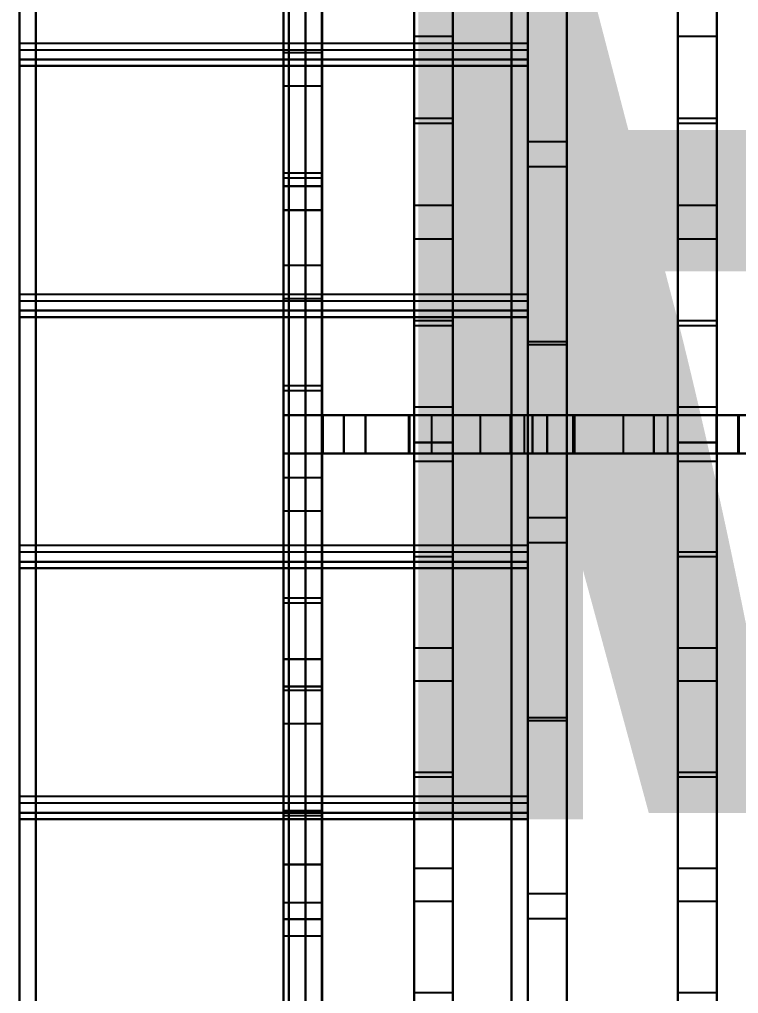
# Model space of a CAD drawing. Header units: inches. Extents: x -11 to 659, y 11 to 544.
# Drawn here: x -11.3 to 54, y 236.4 to 325 of the extents above; entities that cross this region are included whole.
import ezdxf

# ---------------------------------------------------------------- set-up
doc = ezdxf.new("R2010")
doc.units = ezdxf.units.IN
doc.header["$MEASUREMENT"] = 0
for name, color, linetype in [('FT2', 8, 'CONTINUOUS'), ('R2', 4, 'CONTINUOUS'), ('RT2', 7, 'CONTINUOUS'), ('W1', 5, 'CONTINUOUS'), ('W2', 5, 'CONTINUOUS')]:
    doc.layers.add(name, color=color, linetype=linetype)

msp = doc.modelspace()

# ---------------------------------------------------------------- linework, layer by layer
at = {"layer": 'FT2'}
for points in [[(16.2, 86.96, 136), (16.2, 418.72, 136), (12.66, 418.72, 136), (12.66, 86.96, 136)], [(12.66, 86.96, 136), (12.66, 418.72, 136), (12.66, 418.72, 134.54), (12.66, 86.96, 134.54)], [(12.66, 86.96, 120), (12.66, 418.72, 120), (16.2, 418.72, 120), (16.2, 86.96, 120)], [(12.66, 86.96, 120), (12.66, 86.96, 121.46), (12.66, 418.72, 121.46), (12.66, 418.72, 120)], [(16.2, 86.96, 136), (16.2, 86.96, 134.54), (16.2, 418.72, 134.54), (16.2, 418.72, 136)], [(16.2, 86.96, 120), (16.2, 418.72, 120), (16.2, 418.72, 121.46), (16.2, 86.96, 121.46)], [(28.08, 14.97, 136), (28.08, 418.72, 136), (24.54, 418.72, 136), (24.54, 14.97, 136)], [(24.54, 14.97, 136), (24.54, 418.72, 136), (24.54, 418.72, 134.54), (24.54, 14.97, 134.54)], [(24.54, 14.97, 120), (24.54, 418.72, 120), (28.08, 418.72, 120), (28.08, 14.97, 120)], [(24.54, 14.97, 120), (24.54, 14.97, 121.46), (24.54, 418.72, 121.46), (24.54, 418.72, 120)], [(28.08, 14.97, 136), (28.08, 14.97, 134.54), (28.08, 418.72, 134.54), (28.08, 418.72, 136)], [(28.08, 14.97, 120), (28.08, 418.72, 120), (28.08, 418.72, 121.46), (28.08, 14.97, 121.46)], [(52.08, 14.97, 136), (52.08, 418.72, 136), (48.54, 418.72, 136), (48.54, 14.97, 136)], [(48.54, 14.97, 136), (48.54, 418.72, 136), (48.54, 418.72, 134.54), (48.54, 14.97, 134.54)], [(48.54, 14.97, 120), (48.54, 418.72, 120), (52.08, 418.72, 120), (52.08, 14.97, 120)], [(48.54, 14.97, 120), (48.54, 14.97, 121.46), (48.54, 418.72, 121.46), (48.54, 418.72, 120)], [(52.08, 14.97, 136), (52.08, 14.97, 134.54), (52.08, 418.72, 134.54), (52.08, 418.72, 136)], [(52.08, 14.97, 120), (52.08, 418.72, 120), (52.08, 418.72, 121.46), (52.08, 14.97, 121.46)], [(16.2, 322.01, 136), (16.2, 329.9, 120.67), (12.66, 329.9, 120.67), (12.66, 322.01, 136)], [(12.66, 322.01, 136), (12.66, 329.9, 120.67), (12.66, 328.61, 120), (12.66, 320.71, 135.33)], [(16.2, 322.01, 136), (16.2, 320.71, 135.33), (16.2, 328.61, 120), (16.2, 329.9, 120.67)], [(24.54, 316.03, 120.64), (24.54, 323.46, 136), (24.54, 324.77, 135.37), (24.54, 317.34, 120)], [(28.08, 316.03, 120.64), (28.08, 317.34, 120), (28.08, 324.77, 135.37), (28.08, 323.46, 136)], [(48.54, 316.03, 120.64), (48.54, 323.46, 136), (48.54, 324.77, 135.37), (48.54, 317.34, 120)], [(52.08, 316.03, 120.64), (52.08, 317.34, 120), (52.08, 324.77, 135.37), (52.08, 323.46, 136)], [(28.08, 316.03, 120.64), (28.08, 323.46, 136), (24.54, 323.46, 136), (24.54, 316.03, 120.64)], [(52.08, 316.03, 120.64), (52.08, 323.46, 136), (48.54, 323.46, 136), (48.54, 316.03, 120.64)], [(12.66, 311.05, 120.67), (12.66, 318.95, 136), (12.66, 320.24, 135.33), (12.66, 312.35, 120)], [(16.2, 311.05, 120.67), (16.2, 312.35, 120), (16.2, 320.24, 135.33), (16.2, 318.95, 136)], [(16.2, 311.05, 120.67), (16.2, 318.95, 136), (12.66, 318.95, 136), (12.66, 311.05, 120.67)], [(28.08, 308.13, 136), (28.08, 315.56, 120.64), (24.54, 315.56, 120.64), (24.54, 308.13, 136)], [(24.54, 308.13, 136), (24.54, 315.56, 120.64), (24.54, 314.25, 120), (24.54, 306.82, 135.37)], [(28.08, 308.13, 136), (28.08, 306.82, 135.37), (28.08, 314.25, 120), (28.08, 315.56, 120.64)], [(52.08, 308.13, 136), (52.08, 315.56, 120.64), (48.54, 315.56, 120.64), (48.54, 308.13, 136)], [(48.54, 308.13, 136), (48.54, 315.56, 120.64), (48.54, 314.25, 120), (48.54, 306.82, 135.37)], [(52.08, 308.13, 136), (52.08, 306.82, 135.37), (52.08, 314.25, 120), (52.08, 315.56, 120.64)], [(16.2, 302.68, 136), (16.2, 310.58, 120.67), (12.66, 310.58, 120.67), (12.66, 302.68, 136)], [(12.66, 302.68, 136), (12.66, 310.58, 120.67), (12.66, 309.28, 120), (12.66, 301.39, 135.33)], [(16.2, 302.68, 136), (16.2, 301.39, 135.33), (16.2, 309.28, 120), (16.2, 310.58, 120.67)], [(24.54, 297.62, 120.64), (24.54, 305.04, 136), (24.54, 306.35, 135.37), (24.54, 298.93, 120)], [(28.08, 297.62, 120.64), (28.08, 298.93, 120), (28.08, 306.35, 135.37), (28.08, 305.04, 136)], [(48.54, 297.62, 120.64), (48.54, 305.04, 136), (48.54, 306.35, 135.37), (48.54, 298.93, 120)], [(52.08, 297.62, 120.64), (52.08, 298.93, 120), (52.08, 306.35, 135.37), (52.08, 305.04, 136)], [(28.08, 297.62, 120.64), (28.08, 305.04, 136), (24.54, 305.04, 136), (24.54, 297.62, 120.64)], [(52.08, 297.62, 120.64), (52.08, 305.04, 136), (48.54, 305.04, 136), (48.54, 297.62, 120.64)], [(12.66, 291.73, 120.67), (12.66, 299.62, 136), (12.66, 300.92, 135.33), (12.66, 293.02, 120)], [(16.2, 291.73, 120.67), (16.2, 293.02, 120), (16.2, 300.92, 135.33), (16.2, 299.62, 136)], [(16.2, 291.73, 120.67), (16.2, 299.62, 136), (12.66, 299.62, 136), (12.66, 291.73, 120.67)], [(28.08, 289.77, 136), (28.08, 297.14, 120.63), (24.54, 297.14, 120.63), (24.54, 289.77, 136)], [(24.54, 289.77, 136), (24.54, 297.14, 120.63), (24.54, 295.82, 120), (24.54, 288.46, 135.37)], [(28.08, 289.77, 136), (28.08, 288.46, 135.37), (28.08, 295.82, 120), (28.08, 297.14, 120.63)], [(52.08, 289.77, 136), (52.08, 297.14, 120.63), (48.54, 297.14, 120.63), (48.54, 289.77, 136)], [(48.54, 289.77, 136), (48.54, 297.14, 120.63), (48.54, 295.82, 120), (48.54, 288.46, 135.37)], [(52.08, 289.77, 136), (52.08, 288.46, 135.37), (52.08, 295.82, 120), (52.08, 297.14, 120.63)], [(16.2, 283.36, 136), (16.2, 291.25, 120.67), (12.66, 291.25, 120.67), (12.66, 283.36, 136)], [(12.66, 283.36, 136), (12.66, 291.25, 120.67), (12.66, 289.96, 120), (12.66, 282.06, 135.33)], [(16.2, 283.36, 136), (16.2, 282.06, 135.33), (16.2, 289.96, 120), (16.2, 291.25, 120.67)], [(24.54, 286.55, 135.96), (24.54, 288.01, 135.96), (24.54, 288.01, 120.04), (24.54, 286.55, 120.04)], [(28.08, 286.55, 135.96), (28.08, 286.55, 120.04), (28.08, 288.01, 120.04), (28.08, 288.01, 135.96)], [(48.54, 286.55, 135.96), (48.54, 288.01, 135.96), (48.54, 288.01, 120.04), (48.54, 286.55, 120.04)], [(52.08, 286.55, 135.96), (52.08, 286.55, 120.04), (52.08, 288.01, 120.04), (52.08, 288.01, 135.96)], [(24.54, 286.55, 135.96), (24.54, 286.55, 120.04), (28.08, 286.55, 120.04), (28.08, 286.55, 135.96)], [(48.54, 286.55, 135.96), (48.54, 286.55, 120.04), (52.08, 286.55, 120.04), (52.08, 286.55, 135.96)], [(24.54, 276.61, 120.69), (24.54, 284.82, 136), (24.54, 286.11, 135.31), (24.54, 277.9, 120)], [(28.08, 276.61, 120.69), (28.08, 277.9, 120), (28.08, 286.11, 135.31), (28.08, 284.82, 136)], [(48.54, 276.61, 120.69), (48.54, 284.82, 136), (48.54, 286.11, 135.31), (48.54, 277.9, 120)], [(52.08, 276.61, 120.69), (52.08, 277.9, 120), (52.08, 286.11, 135.31), (52.08, 284.82, 136)], [(28.08, 276.61, 120.69), (28.08, 284.82, 136), (24.54, 284.82, 136), (24.54, 276.61, 120.69)], [(52.08, 276.61, 120.69), (52.08, 284.82, 136), (48.54, 284.82, 136), (48.54, 276.61, 120.69)], [(12.66, 272.4, 120.67), (12.66, 280.3, 136), (12.66, 281.59, 135.33), (12.66, 273.69, 120)], [(16.2, 272.4, 120.67), (16.2, 273.69, 120), (16.2, 281.59, 135.33), (16.2, 280.3, 136)], [(16.2, 272.4, 120.67), (16.2, 280.3, 136), (12.66, 280.3, 136), (12.66, 272.4, 120.67)], [(28.08, 267.87, 136), (28.08, 276.13, 120.7), (24.54, 276.13, 120.7), (24.54, 267.87, 136)], [(24.54, 267.87, 136), (24.54, 276.13, 120.7), (24.54, 274.85, 120), (24.54, 266.59, 135.31)], [(28.08, 267.87, 136), (28.08, 266.59, 135.31), (28.08, 274.85, 120), (28.08, 276.13, 120.7)], [(52.08, 267.87, 136), (52.08, 276.13, 120.7), (48.54, 276.13, 120.7), (48.54, 267.87, 136)], [(48.54, 267.87, 136), (48.54, 276.13, 120.7), (48.54, 274.85, 120), (48.54, 266.59, 135.31)], [(52.08, 267.87, 136), (52.08, 266.59, 135.31), (52.08, 274.85, 120), (52.08, 276.13, 120.7)], [(16.2, 264.03, 136), (16.2, 271.93, 120.67), (12.66, 271.93, 120.67), (12.66, 264.03, 136)], [(12.66, 264.03, 136), (12.66, 271.93, 120.67), (12.66, 270.63, 120), (12.66, 262.74, 135.33)], [(16.2, 264.03, 136), (16.2, 262.74, 135.33), (16.2, 270.63, 120), (16.2, 271.93, 120.67)], [(24.54, 256.57, 120.7), (24.54, 264.84, 136), (24.54, 266.12, 135.31), (24.54, 257.85, 120)], [(28.08, 256.57, 120.7), (28.08, 257.85, 120), (28.08, 266.12, 135.31), (28.08, 264.84, 136)], [(48.54, 256.57, 120.7), (48.54, 264.84, 136), (48.54, 266.12, 135.31), (48.54, 257.85, 120)], [(52.08, 256.57, 120.7), (52.08, 257.85, 120), (52.08, 266.12, 135.31), (52.08, 264.84, 136)], [(28.08, 256.57, 120.7), (28.08, 264.84, 136), (24.54, 264.84, 136), (24.54, 256.57, 120.7)], [(52.08, 256.57, 120.7), (52.08, 264.84, 136), (48.54, 264.84, 136), (48.54, 256.57, 120.7)], [(12.66, 253.07, 120.67), (12.66, 260.97, 136), (12.66, 262.27, 135.33), (12.66, 254.37, 120)], [(16.2, 253.07, 120.67), (16.2, 254.37, 120), (16.2, 262.27, 135.33), (16.2, 260.97, 136)], [(16.2, 253.07, 120.67), (16.2, 260.97, 136), (12.66, 260.97, 136), (12.66, 253.07, 120.67)], [(28.08, 247.83, 136), (28.08, 256.1, 120.7), (24.54, 256.1, 120.7), (24.54, 247.83, 136)], [(24.54, 247.83, 136), (24.54, 256.1, 120.7), (24.54, 254.81, 120), (24.54, 246.55, 135.31)], [(28.08, 247.83, 136), (28.08, 246.55, 135.31), (28.08, 254.81, 120), (28.08, 256.1, 120.7)], [(52.08, 247.83, 136), (52.08, 256.1, 120.7), (48.54, 256.1, 120.7), (48.54, 247.83, 136)], [(48.54, 247.83, 136), (48.54, 256.1, 120.7), (48.54, 254.81, 120), (48.54, 246.55, 135.31)], [(52.08, 247.83, 136), (52.08, 246.55, 135.31), (52.08, 254.81, 120), (52.08, 256.1, 120.7)], [(16.2, 244.71, 136), (16.2, 252.6, 120.67), (12.66, 252.6, 120.67), (12.66, 244.71, 136)], [(12.66, 244.71, 136), (12.66, 252.6, 120.67), (12.66, 251.31, 120), (12.66, 243.41, 135.33)], [(16.2, 244.71, 136), (16.2, 243.41, 135.33), (16.2, 251.31, 120), (16.2, 252.6, 120.67)], [(24.54, 236.53, 120.7), (24.54, 244.8, 136), (24.54, 246.08, 135.31), (24.54, 237.81, 120)], [(28.08, 236.53, 120.7), (28.08, 237.81, 120), (28.08, 246.08, 135.31), (28.08, 244.8, 136)], [(48.54, 236.53, 120.7), (48.54, 244.8, 136), (48.54, 246.08, 135.31), (48.54, 237.81, 120)], [(52.08, 236.53, 120.7), (52.08, 237.81, 120), (52.08, 246.08, 135.31), (52.08, 244.8, 136)], [(28.08, 236.53, 120.7), (28.08, 244.8, 136), (24.54, 244.8, 136), (24.54, 236.53, 120.7)], [(52.08, 236.53, 120.7), (52.08, 244.8, 136), (48.54, 244.8, 136), (48.54, 236.53, 120.7)], [(12.66, 233.75, 120.67), (12.66, 241.65, 136), (12.66, 242.94, 135.33), (12.66, 235.04, 120)], [(16.2, 233.75, 120.67), (16.2, 235.04, 120), (16.2, 242.94, 135.33), (16.2, 241.65, 136)], [(16.2, 233.75, 120.67), (16.2, 241.65, 136), (12.66, 241.65, 136), (12.66, 233.75, 120.67)]]:
    msp.add_3dface(points, dxfattribs=at)
at = {"layer": 'R2'}
for points in [[(-11.34, 457.78, 256.5), (-11.34, 46.78, 324.98), (-11.34, 47.36, 328.5), (-11.34, 458.36, 260.01)], [(-9.84, 47.36, 328.5), (-9.84, 458.36, 260.01), (-11.34, 458.36, 260.01), (-11.34, 47.36, 328.5)], [(33.39, 458.36, 260.01), (33.39, 47.36, 328.5), (34.89, 47.36, 328.5), (34.89, 458.36, 260.01)], [(34.89, 46.78, 324.98), (34.89, 457.78, 256.5), (34.89, 458.36, 260.01), (34.89, 47.36, 328.5)], [(-9.84, 457.78, 256.5), (-9.84, 46.78, 324.98), (-11.34, 46.78, 324.98), (-11.34, 457.78, 256.5)], [(33.39, 46.78, 324.98), (33.39, 457.78, 256.5), (34.89, 457.78, 256.5), (34.89, 46.78, 324.98)], [(13.16, 344.2, 279.04), (13.16, 321.36, 282.84), (14.66, 321.36, 282.84), (14.66, 344.2, 279.04)], [(14.66, 320.78, 279.33), (14.66, 343.61, 275.52), (14.66, 344.2, 279.04), (14.66, 321.36, 282.84)], [(13.16, 320.78, 279.33), (13.16, 343.61, 275.52), (14.66, 343.61, 275.52), (14.66, 320.78, 279.33)], [(34.89, 322.84, 282.6), (-11.34, 322.84, 282.6), (-11.34, 321.36, 282.84), (34.89, 321.36, 282.84)], [(-11.34, 322.26, 279.08), (34.89, 322.26, 279.08), (34.89, 320.78, 279.33), (-11.34, 320.78, 279.33)], [(-11.34, 320.78, 279.33), (34.89, 320.78, 279.33), (34.89, 321.36, 282.84), (-11.34, 321.36, 282.84)], [(13.16, 321.36, 282.84), (13.16, 298.53, 286.65), (14.66, 298.53, 286.65), (14.66, 321.36, 282.84)], [(13.16, 297.94, 283.13), (13.16, 320.78, 279.33), (14.66, 320.78, 279.33), (14.66, 297.94, 283.13)], [(14.66, 297.94, 283.13), (14.66, 320.78, 279.33), (14.66, 321.36, 282.84), (14.66, 298.53, 286.65)], [(34.89, 300.01, 286.4), (-11.34, 300.01, 286.4), (-11.34, 298.53, 286.65), (34.89, 298.53, 286.65)], [(-11.34, 299.42, 282.89), (34.89, 299.42, 282.89), (34.89, 297.94, 283.13), (-11.34, 297.94, 283.13)], [(-11.34, 297.94, 283.13), (34.89, 297.94, 283.13), (34.89, 298.53, 286.65), (-11.34, 298.53, 286.65)], [(13.16, 298.53, 286.65), (13.16, 275.7, 290.45), (14.66, 275.7, 290.45), (14.66, 298.53, 286.65)], [(14.66, 275.11, 286.94), (14.66, 297.94, 283.13), (14.66, 298.53, 286.65), (14.66, 275.7, 290.45)], [(13.16, 275.11, 286.94), (13.16, 297.94, 283.13), (14.66, 297.94, 283.13), (14.66, 275.11, 286.94)], [(34.89, 277.17, 290.2), (-11.34, 277.17, 290.2), (-11.34, 275.7, 290.45), (34.89, 275.7, 290.45)], [(-11.34, 276.59, 286.69), (34.89, 276.59, 286.69), (34.89, 275.11, 286.94), (-11.34, 275.11, 286.94)], [(-11.34, 275.11, 286.94), (34.89, 275.11, 286.94), (34.89, 275.7, 290.45), (-11.34, 275.7, 290.45)], [(13.16, 275.7, 290.45), (13.16, 252.86, 294.26), (14.66, 252.86, 294.26), (14.66, 275.7, 290.45)], [(14.66, 252.28, 290.74), (14.66, 275.11, 286.94), (14.66, 275.7, 290.45), (14.66, 252.86, 294.26)], [(13.16, 252.28, 290.74), (13.16, 275.11, 286.94), (14.66, 275.11, 286.94), (14.66, 252.28, 290.74)], [(34.89, 254.34, 294.01), (-11.34, 254.34, 294.01), (-11.34, 252.86, 294.26), (34.89, 252.86, 294.26)], [(-11.34, 253.76, 290.49), (34.89, 253.76, 290.49), (34.89, 252.28, 290.74), (-11.34, 252.28, 290.74)], [(-11.34, 252.28, 290.74), (34.89, 252.28, 290.74), (34.89, 252.86, 294.26), (-11.34, 252.86, 294.26)], [(13.16, 252.86, 294.26), (13.16, 230.03, 298.06), (14.66, 230.03, 298.06), (14.66, 252.86, 294.26)], [(14.66, 229.44, 294.55), (14.66, 252.28, 290.74), (14.66, 252.86, 294.26), (14.66, 230.03, 298.06)], [(13.16, 229.44, 294.55), (13.16, 252.28, 290.74), (14.66, 252.28, 290.74), (14.66, 229.44, 294.55)]]:
    msp.add_3dface(points, dxfattribs=at)
at = {"layer": 'RT2'}
for points in [[(34.89, 458.34, 260), (34.89, 47.34, 328.48), (38.43, 47.34, 328.48), (38.43, 458.34, 260)], [(34.89, 458.34, 260), (34.89, 458.1, 258.56), (34.89, 47.1, 327.05), (34.89, 47.34, 328.48)], [(38.43, 458.34, 260), (38.43, 47.34, 328.48), (38.43, 47.1, 327.05), (38.43, 458.1, 258.56)], [(34.89, 416.84, 250.56), (34.89, 88.84, 305.22), (34.89, 89.08, 306.65), (34.89, 417.08, 252)], [(38.43, 416.84, 250.56), (38.43, 88.84, 305.22), (34.89, 88.84, 305.22), (34.89, 416.84, 250.56)], [(38.43, 416.84, 250.56), (38.43, 417.08, 252), (38.43, 89.08, 306.65), (38.43, 88.84, 305.22)], [(34.89, 329.6, 266.25), (34.89, 313.9, 284.07), (38.43, 313.9, 284.07), (38.43, 329.6, 266.25)], [(34.89, 329.6, 266.25), (34.89, 328.51, 265.29), (34.89, 312.81, 283.11), (34.89, 313.9, 284.07)], [(38.43, 329.6, 266.25), (38.43, 313.9, 284.07), (38.43, 312.81, 283.11), (38.43, 328.51, 265.29)], [(34.89, 311.61, 284.45), (34.89, 312.52, 283.31), (34.89, 296.63, 270.59), (34.89, 295.72, 271.73)], [(38.43, 311.61, 284.45), (38.43, 295.72, 271.73), (38.43, 296.63, 270.59), (38.43, 312.52, 283.31)], [(34.89, 311.61, 284.45), (34.89, 295.72, 271.73), (38.43, 295.72, 271.73), (38.43, 311.61, 284.45)], [(34.89, 295.42, 271.95), (34.89, 279.71, 289.76), (38.43, 279.71, 289.76), (38.43, 295.42, 271.95)], [(34.89, 295.42, 271.95), (34.89, 294.33, 270.99), (34.89, 278.62, 288.8), (34.89, 279.71, 289.76)], [(38.43, 295.42, 271.95), (38.43, 279.71, 289.76), (38.43, 278.62, 288.8), (38.43, 294.33, 270.99)], [(34.89, 277.42, 290.15), (34.89, 278.33, 289.01), (34.89, 262.44, 276.29), (34.89, 261.53, 277.43)], [(38.43, 277.42, 290.15), (38.43, 261.53, 277.43), (38.43, 262.44, 276.29), (38.43, 278.33, 289.01)], [(34.89, 277.42, 290.15), (34.89, 261.53, 277.43), (38.43, 261.53, 277.43), (38.43, 277.42, 290.15)], [(34.89, 261.23, 277.65), (34.89, 245.53, 295.46), (38.43, 245.53, 295.46), (38.43, 261.23, 277.65)], [(34.89, 261.23, 277.65), (34.89, 260.14, 276.68), (34.89, 244.43, 294.5), (34.89, 245.53, 295.46)], [(38.43, 261.23, 277.65), (38.43, 245.53, 295.46), (38.43, 244.43, 294.5), (38.43, 260.14, 276.68)], [(34.89, 243.23, 295.84), (34.89, 244.14, 294.71), (34.89, 228.26, 281.98), (34.89, 227.35, 283.12)], [(38.43, 243.23, 295.84), (38.43, 227.35, 283.12), (38.43, 228.26, 281.98), (38.43, 244.14, 294.71)], [(34.89, 243.23, 295.84), (34.89, 227.35, 283.12), (38.43, 227.35, 283.12), (38.43, 243.23, 295.84)]]:
    msp.add_3dface(points, dxfattribs=at)
at = {"layer": 'W1'}
for points in [[(12.68, 83.34), (12.68, 422.34), (16.18, 422.34), (16.18, 83.34)], [(12.68, 83.34, 1.5), (12.68, 422.34, 1.5), (12.68, 422.34), (12.68, 83.34)], [(12.68, 422.34, 120), (12.68, 83.34, 120), (16.18, 83.34, 120), (16.18, 422.34, 120)], [(12.68, 422.34, 118.5), (12.68, 83.34, 118.5), (12.68, 83.34, 120), (12.68, 422.34, 120)], [(16.18, 422.34, 1.5), (16.18, 83.34, 1.5), (16.18, 83.34), (16.18, 422.34)], [(16.18, 83.34, 118.5), (16.18, 422.34, 118.5), (16.18, 422.34, 120), (16.18, 83.34, 120)], [(12.68, 330.66, 60), (12.68, 309.84, 60), (16.18, 309.84, 60), (16.18, 330.66, 60)], [(12.68, 330.66, 58.5), (12.68, 309.84, 58.5), (12.68, 309.84, 60), (12.68, 330.66, 60)], [(16.18, 309.84, 58.5), (16.18, 330.66, 58.5), (16.18, 330.66, 60), (16.18, 309.84, 60)], [(12.68, 311.34, 120), (12.68, 311.34), (12.68, 309.84), (12.68, 309.84, 120)], [(16.18, 311.34), (16.18, 311.34, 120), (16.18, 309.84, 120), (16.18, 309.84)], [(12.68, 309.84, 120), (12.68, 309.84), (16.18, 309.84), (16.18, 309.84, 120)], [(12.68, 309.84, 60), (12.68, 289.03, 60), (16.18, 289.03, 60), (16.18, 309.84, 60)], [(12.68, 309.84, 58.5), (12.68, 289.03, 58.5), (12.68, 289.03, 60), (12.68, 309.84, 60)], [(16.18, 289.03, 58.5), (16.18, 309.84, 58.5), (16.18, 309.84, 60), (16.18, 289.03, 60)], [(12.68, 290.53, 120), (12.68, 290.53), (12.68, 289.03), (12.68, 289.03, 120)], [(16.18, 290.53), (16.18, 290.53, 120), (16.18, 289.03, 120), (16.18, 289.03)], [(12.68, 289.03, 120), (12.68, 289.03), (16.18, 289.03), (16.18, 289.03, 120)], [(12.68, 289.03, 60), (12.68, 285.53, 60), (16.18, 285.53, 60), (16.18, 289.03, 60)], [(12.68, 289.03, 58.5), (12.68, 285.53, 58.5), (12.68, 285.53, 60), (12.68, 289.03, 60)], [(16.18, 285.53, 58.5), (16.18, 289.03, 58.5), (16.18, 289.03, 60), (16.18, 285.53, 60)], [(285.05, 285.53), (16.24, 285.53), (16.24, 289.03), (285.05, 289.03)], [(16.24, 289.03, 1.5), (285.05, 289.03, 1.5), (285.05, 289.03), (16.24, 289.03)], [(16.24, 285.53), (16.24, 285.53, 120), (16.24, 289.03, 120), (16.24, 289.03)], [(17.74, 289.03, 120), (17.74, 289.03), (16.24, 289.03), (16.24, 289.03, 120)], [(16.24, 285.53, 120), (285.05, 285.53, 120), (285.05, 289.03, 120), (16.24, 289.03, 120)], [(285.05, 289.03, 118.5), (16.24, 289.03, 118.5), (16.24, 289.03, 120), (285.05, 289.03, 120)], [(16.24, 285.53, 40), (20.14, 285.53, 40), (20.14, 289.03, 40), (16.24, 289.03, 40)], [(20.14, 289.03, 38.5), (16.24, 289.03, 38.5), (16.24, 289.03, 40), (20.14, 289.03, 40)], [(16.24, 285.53, 80), (20.14, 285.53, 80), (20.14, 289.03, 80), (16.24, 289.03, 80)], [(20.14, 289.03, 78.5), (16.24, 289.03, 78.5), (16.24, 289.03, 80), (20.14, 289.03, 80)], [(20.14, 285.53), (20.14, 285.53, 120), (20.14, 289.03, 120), (20.14, 289.03)], [(21.64, 289.03, 120), (21.64, 289.03), (20.14, 289.03), (20.14, 289.03, 120)], [(24.08, 285.53, 84), (20.14, 285.53, 84), (20.14, 289.03, 84), (24.08, 289.03, 84)], [(20.14, 289.03, 85.5), (24.08, 289.03, 85.5), (24.08, 289.03, 84), (20.14, 289.03, 84)], [(20.14, 285.53, 40), (24.08, 285.53, 40), (24.08, 289.03, 40), (20.14, 289.03, 40)], [(24.08, 289.03, 38.5), (20.14, 289.03, 38.5), (20.14, 289.03, 40), (24.08, 289.03, 40)], [(20.14, 285.53, 80), (24.08, 285.53, 80), (24.08, 289.03, 80), (20.14, 289.03, 80)], [(24.08, 289.03, 78.5), (20.14, 289.03, 78.5), (20.14, 289.03, 80), (24.08, 289.03, 80)], [(22.58, 289.03), (22.58, 289.03, 120), (24.08, 289.03, 120), (24.08, 289.03)], [(24.08, 285.53, 120), (24.08, 285.53), (24.08, 289.03), (24.08, 289.03, 120)], [(54.08, 285.53, 84), (24.08, 285.53, 84), (24.08, 289.03, 84), (54.08, 289.03, 84)], [(24.08, 289.03, 85.5), (54.08, 289.03, 85.5), (54.08, 289.03, 84), (24.08, 289.03, 84)], [(24.14, 285.53, 84), (24.14, 285.53, 120), (24.14, 289.03, 120), (24.14, 289.03, 84)], [(25.64, 289.03, 120), (25.64, 289.03, 84), (24.14, 289.03, 84), (24.14, 289.03, 120)], [(24.14, 285.53, 95.81), (54.02, 285.53, 95.81), (54.02, 289.03, 95.81), (24.14, 289.03, 95.81)], [(54.02, 289.03, 94.31), (24.14, 289.03, 94.31), (24.14, 289.03, 95.81), (54.02, 289.03, 95.81)], [(26.12, 285.53, 84), (30.58, 285.53, 95.81), (30.58, 289.03, 95.81), (26.12, 289.03, 84)], [(31.98, 289.03, 95.28), (27.52, 289.03, 83.47), (26.12, 289.03, 84), (30.58, 289.03, 95.81)], [(31.82, 289.03, 95.81), (31.82, 289.03, 120), (33.32, 289.03, 120), (33.32, 289.03, 95.81)], [(37.62, 289.03, 83.47), (33.16, 289.03, 95.28), (34.56, 289.03, 95.81), (39.02, 289.03, 84)], [(33.32, 285.53, 120), (33.32, 285.53, 95.81), (33.32, 289.03, 95.81), (33.32, 289.03, 120)], [(34.56, 285.53, 95.81), (39.02, 285.53, 84), (39.02, 289.03, 84), (34.56, 289.03, 95.81)], [(39.14, 285.53, 84), (43.6, 285.53, 95.81), (43.6, 289.03, 95.81), (39.14, 289.03, 84)], [(45, 289.03, 95.28), (40.54, 289.03, 83.47), (39.14, 289.03, 84), (43.6, 289.03, 95.81)], [(44.84, 289.03, 95.81), (44.84, 289.03, 120), (46.34, 289.03, 120), (46.34, 289.03, 95.81)], [(50.64, 289.03, 83.47), (46.18, 289.03, 95.28), (47.58, 289.03, 95.81), (52.05, 289.03, 84)], [(46.34, 285.53, 120), (46.34, 285.53, 95.81), (46.34, 289.03, 95.81), (46.34, 289.03, 120)], [(47.58, 285.53, 95.81), (52.05, 285.53, 84), (52.05, 289.03, 84), (47.58, 289.03, 95.81)], [(52.52, 289.03, 84), (52.52, 289.03, 120), (54.02, 289.03, 120), (54.02, 289.03, 84)], [(54.02, 285.53, 120), (54.02, 285.53, 84), (54.02, 289.03, 84), (54.02, 289.03, 120)], [(12.68, 285.53), (12.68, 285.53, 120), (16.18, 285.53, 120), (16.18, 285.53)], [(12.68, 284.03), (12.68, 284.03, 120), (12.68, 285.53, 120), (12.68, 285.53)], [(12.68, 285.53, 60), (12.68, 264.36, 60), (16.18, 264.36, 60), (16.18, 285.53, 60)], [(12.68, 285.53, 58.5), (12.68, 264.36, 58.5), (12.68, 264.36, 60), (12.68, 285.53, 60)], [(16.18, 284.03, 120), (16.18, 284.03), (16.18, 285.53), (16.18, 285.53, 120)], [(16.18, 264.36, 58.5), (16.18, 285.53, 58.5), (16.18, 285.53, 60), (16.18, 264.36, 60)], [(285.05, 285.53, 1.5), (16.24, 285.53, 1.5), (16.24, 285.53), (285.05, 285.53)], [(17.74, 285.53), (17.74, 285.53, 120), (16.24, 285.53, 120), (16.24, 285.53)], [(16.24, 285.53, 118.5), (285.05, 285.53, 118.5), (285.05, 285.53, 120), (16.24, 285.53, 120)], [(16.24, 285.53, 38.5), (20.14, 285.53, 38.5), (20.14, 285.53, 40), (16.24, 285.53, 40)], [(16.24, 285.53, 78.5), (20.14, 285.53, 78.5), (20.14, 285.53, 80), (16.24, 285.53, 80)], [(21.64, 285.53), (21.64, 285.53, 120), (20.14, 285.53, 120), (20.14, 285.53)], [(24.08, 285.53, 85.5), (20.14, 285.53, 85.5), (20.14, 285.53, 84), (24.08, 285.53, 84)], [(20.14, 285.53, 38.5), (24.08, 285.53, 38.5), (24.08, 285.53, 40), (20.14, 285.53, 40)], [(20.14, 285.53, 78.5), (24.08, 285.53, 78.5), (24.08, 285.53, 80), (20.14, 285.53, 80)], [(22.58, 285.53, 120), (22.58, 285.53), (24.08, 285.53), (24.08, 285.53, 120)], [(54.08, 285.53, 85.5), (24.08, 285.53, 85.5), (24.08, 285.53, 84), (54.08, 285.53, 84)], [(25.64, 285.53, 84), (25.64, 285.53, 120), (24.14, 285.53, 120), (24.14, 285.53, 84)], [(24.14, 285.53, 94.31), (54.02, 285.53, 94.31), (54.02, 285.53, 95.81), (24.14, 285.53, 95.81)], [(27.52, 285.53, 83.47), (31.98, 285.53, 95.28), (30.58, 285.53, 95.81), (26.12, 285.53, 84)], [(31.82, 285.53, 120), (31.82, 285.53, 95.81), (33.32, 285.53, 95.81), (33.32, 285.53, 120)], [(33.16, 285.53, 95.28), (37.62, 285.53, 83.47), (39.02, 285.53, 84), (34.56, 285.53, 95.81)], [(40.54, 285.53, 83.47), (45, 285.53, 95.28), (43.6, 285.53, 95.81), (39.14, 285.53, 84)], [(44.84, 285.53, 120), (44.84, 285.53, 95.81), (46.34, 285.53, 95.81), (46.34, 285.53, 120)], [(46.18, 285.53, 95.28), (50.64, 285.53, 83.47), (52.05, 285.53, 84), (47.58, 285.53, 95.81)], [(52.52, 285.53, 120), (52.52, 285.53, 84), (54.02, 285.53, 84), (54.02, 285.53, 120)], [(12.68, 265.86, 120), (12.68, 265.86), (12.68, 264.36), (12.68, 264.36, 120)], [(16.18, 265.86), (16.18, 265.86, 120), (16.18, 264.36, 120), (16.18, 264.36)], [(12.68, 264.36, 120), (12.68, 264.36), (16.18, 264.36), (16.18, 264.36, 120)], [(12.68, 264.36, 60), (12.68, 243.2, 60), (16.18, 243.2, 60), (16.18, 264.36, 60)], [(12.68, 264.36, 58.5), (12.68, 243.2, 58.5), (12.68, 243.2, 60), (12.68, 264.36, 60)], [(16.18, 243.2, 58.5), (16.18, 264.36, 58.5), (16.18, 264.36, 60), (16.18, 243.2, 60)], [(12.68, 244.7, 120), (12.68, 244.7), (12.68, 243.2), (12.68, 243.2, 120)], [(16.18, 244.7), (16.18, 244.7, 120), (16.18, 243.2, 120), (16.18, 243.2)], [(12.68, 243.2, 120), (12.68, 243.2), (16.18, 243.2), (16.18, 243.2, 120)], [(12.68, 243.2, 60), (12.68, 222.03, 60), (16.18, 222.03, 60), (16.18, 243.2, 60)], [(12.68, 243.2, 58.5), (12.68, 222.03, 58.5), (12.68, 222.03, 60), (12.68, 243.2, 60)], [(16.18, 222.03, 58.5), (16.18, 243.2, 58.5), (16.18, 243.2, 60), (16.18, 222.03, 60)]]:
    msp.add_3dface(points, dxfattribs=at)
at = {"layer": 'W2'}
for points in [[(12.67, 83.34, 136.81), (12.67, 422.34, 136.81), (16.17, 422.34, 136.81), (16.17, 83.34, 136.81)], [(12.67, 83.34, 138.31), (12.67, 422.34, 138.31), (12.67, 422.34, 136.81), (12.67, 83.34, 136.81)], [(12.67, 422.34, 262.4), (12.67, 83.34, 318.89), (16.17, 83.34, 318.89), (16.17, 422.34, 262.4)], [(12.67, 422.09, 260.93), (12.67, 83.09, 317.41), (12.67, 83.34, 318.89), (12.67, 422.34, 262.4)], [(16.17, 422.34, 138.31), (16.17, 83.34, 138.31), (16.17, 83.34, 136.81), (16.17, 422.34, 136.81)], [(16.17, 83.09, 317.41), (16.17, 422.09, 260.93), (16.17, 422.34, 262.4), (16.17, 83.34, 318.89)], [(12.67, 326.28, 182.33), (12.67, 307.66, 182.33), (16.17, 307.66, 182.33), (16.17, 326.28, 182.33)], [(12.67, 326.28, 180.83), (12.67, 307.66, 180.83), (12.67, 307.66, 182.33), (12.67, 326.28, 182.33)], [(12.67, 326.28, 227.85), (12.67, 307.66, 227.85), (16.17, 307.66, 227.85), (16.17, 326.28, 227.85)], [(12.67, 326.28, 226.35), (12.67, 307.66, 226.35), (12.67, 307.66, 227.85), (12.67, 326.28, 227.85)], [(12.67, 326.28, 273.37), (12.67, 307.66, 273.37), (16.17, 307.66, 273.37), (16.17, 326.28, 273.37)], [(12.67, 326.28, 271.87), (12.67, 307.66, 271.87), (12.67, 307.66, 273.37), (12.67, 326.28, 273.37)], [(16.17, 307.66, 180.83), (16.17, 326.28, 180.83), (16.17, 326.28, 182.33), (16.17, 307.66, 182.33)], [(16.17, 307.66, 226.35), (16.17, 326.28, 226.35), (16.17, 326.28, 227.85), (16.17, 307.66, 227.85)], [(16.17, 307.66, 271.87), (16.17, 326.28, 271.87), (16.17, 326.28, 273.37), (16.17, 307.66, 273.37)], [(12.67, 309.16, 281.51), (12.67, 309.16, 136.81), (12.67, 307.66, 136.81), (12.67, 307.66, 281.51)], [(16.17, 309.16, 136.81), (16.17, 309.16, 281.51), (16.17, 307.66, 281.51), (16.17, 307.66, 136.81)], [(12.67, 307.66, 281.51), (12.67, 307.66, 136.81), (16.17, 307.66, 136.81), (16.17, 307.66, 281.51)], [(12.67, 307.66, 182.33), (12.67, 289.04, 182.33), (16.17, 289.04, 182.33), (16.17, 307.66, 182.33)], [(12.67, 307.66, 180.83), (12.67, 289.04, 180.83), (12.67, 289.04, 182.33), (12.67, 307.66, 182.33)], [(12.67, 307.66, 227.85), (12.67, 289.04, 227.85), (16.17, 289.04, 227.85), (16.17, 307.66, 227.85)], [(12.67, 307.66, 226.35), (12.67, 289.04, 226.35), (12.67, 289.04, 227.85), (12.67, 307.66, 227.85)], [(12.67, 307.66, 273.37), (12.67, 289.04, 273.37), (16.17, 289.04, 273.37), (16.17, 307.66, 273.37)], [(12.67, 307.66, 271.87), (12.67, 289.04, 271.87), (12.67, 289.04, 273.37), (12.67, 307.66, 273.37)], [(16.17, 289.04, 180.83), (16.17, 307.66, 180.83), (16.17, 307.66, 182.33), (16.17, 289.04, 182.33)], [(16.17, 289.04, 226.35), (16.17, 307.66, 226.35), (16.17, 307.66, 227.85), (16.17, 289.04, 227.85)], [(16.17, 289.04, 271.87), (16.17, 307.66, 271.87), (16.17, 307.66, 273.37), (16.17, 289.04, 273.37)], [(12.67, 290.54, 284.62), (12.67, 290.54, 136.81), (12.67, 289.04, 136.81), (12.67, 289.04, 284.62)], [(16.17, 290.54, 136.81), (16.17, 290.54, 284.62), (16.17, 289.04, 284.62), (16.17, 289.04, 136.81)], [(12.67, 289.04, 284.62), (12.67, 289.04, 136.81), (16.17, 289.04, 136.81), (16.17, 289.04, 284.62)], [(12.67, 289.04, 182.33), (12.67, 285.54, 182.33), (16.17, 285.54, 182.33), (16.17, 289.04, 182.33)], [(12.67, 289.04, 180.83), (12.67, 285.54, 180.83), (12.67, 285.54, 182.33), (12.67, 289.04, 182.33)], [(12.67, 289.04, 227.85), (12.67, 285.54, 227.85), (16.17, 285.54, 227.85), (16.17, 289.04, 227.85)], [(12.67, 289.04, 226.35), (12.67, 285.54, 226.35), (12.67, 285.54, 227.85), (12.67, 289.04, 227.85)], [(12.67, 289.04, 273.37), (12.67, 285.54, 273.37), (16.17, 285.54, 273.37), (16.17, 289.04, 273.37)], [(12.67, 289.04, 271.87), (12.67, 285.54, 271.87), (12.67, 285.54, 273.37), (12.67, 289.04, 273.37)], [(16.68, 289.04, 272.21), (14.75, 289.04, 284.38), (16.23, 289.04, 284.62), (18.16, 289.04, 272.44)], [(16.17, 285.54, 180.83), (16.17, 289.04, 180.83), (16.17, 289.04, 182.33), (16.17, 285.54, 182.33)], [(16.17, 285.54, 226.35), (16.17, 289.04, 226.35), (16.17, 289.04, 227.85), (16.17, 285.54, 227.85)], [(16.17, 285.54, 271.87), (16.17, 289.04, 271.87), (16.17, 289.04, 273.37), (16.17, 285.54, 273.37)], [(16.23, 289.04, 136.81), (140.35, 289.04, 136.81), (140.35, 285.54, 136.81), (16.23, 285.54, 136.81)], [(16.23, 289.04, 138.31), (140.35, 289.04, 138.31), (140.35, 289.04, 136.81), (16.23, 289.04, 136.81)], [(18.16, 289.04, 272.44), (16.23, 289.04, 284.62), (16.23, 285.54, 284.62), (18.16, 285.54, 272.44)], [(16.23, 289.04, 284.62), (16.23, 289.04, 136.81), (16.23, 285.54, 136.81), (16.23, 285.54, 284.62)], [(17.73, 289.04, 284.62), (17.73, 289.04, 136.81), (16.23, 289.04, 136.81), (16.23, 289.04, 284.62)], [(36.66, 289.04, 186.08), (16.23, 289.04, 186.08), (16.23, 285.54, 186.08), (36.66, 285.54, 186.08)], [(36.66, 289.04, 184.58), (16.23, 289.04, 184.58), (16.23, 289.04, 186.08), (36.66, 289.04, 186.08)], [(36.66, 289.04, 235.35), (16.23, 289.04, 235.35), (16.23, 285.54, 235.35), (36.66, 285.54, 235.35)], [(36.66, 289.04, 233.85), (16.23, 289.04, 233.85), (16.23, 289.04, 235.35), (36.66, 289.04, 235.35)], [(35.32, 289.04, 272.44), (18.16, 289.04, 272.44), (18.16, 285.54, 272.44), (35.32, 285.54, 272.44)], [(35.32, 289.04, 270.94), (18.16, 289.04, 270.94), (18.16, 289.04, 272.44), (35.32, 289.04, 272.44)], [(140.35, 289.04, 270.36), (35.31, 289.04, 270.94), (35.32, 289.04, 272.44), (140.35, 289.04, 271.86)], [(140.35, 289.04, 271.86), (35.32, 289.04, 272.44), (35.32, 285.54, 272.44), (140.35, 285.54, 271.86)], [(36.66, 289.04, 272.43), (36.66, 289.04, 136.81), (36.66, 285.54, 136.81), (36.66, 285.54, 272.43)], [(38.16, 289.04, 272.43), (38.16, 289.04, 136.81), (36.66, 289.04, 136.81), (36.66, 289.04, 272.43)], [(59.46, 289.04, 186.08), (36.66, 289.04, 186.08), (36.66, 285.54, 186.08), (59.46, 285.54, 186.08)], [(59.46, 289.04, 184.58), (36.66, 289.04, 184.58), (36.66, 289.04, 186.08), (59.46, 289.04, 186.08)], [(59.46, 289.04, 235.35), (36.66, 289.04, 235.35), (36.66, 285.54, 235.35), (59.46, 285.54, 235.35)], [(59.46, 289.04, 233.85), (36.66, 289.04, 233.85), (36.66, 289.04, 235.35), (59.46, 289.04, 235.35)], [(12.67, 285.54, 136.81), (12.67, 285.54, 285.2), (16.17, 285.54, 285.2), (16.17, 285.54, 136.81)], [(12.67, 284.04, 136.81), (12.67, 284.04, 285.2), (12.67, 285.54, 285.2), (12.67, 285.54, 136.81)], [(12.67, 285.54, 182.33), (12.67, 266.85, 182.33), (16.17, 266.85, 182.33), (16.17, 285.54, 182.33)], [(12.67, 285.54, 180.83), (12.67, 266.85, 180.83), (12.67, 266.85, 182.33), (12.67, 285.54, 182.33)], [(12.67, 285.54, 227.85), (12.67, 266.85, 227.85), (16.17, 266.85, 227.85), (16.17, 285.54, 227.85)], [(12.67, 285.54, 226.35), (12.67, 266.85, 226.35), (12.67, 266.85, 227.85), (12.67, 285.54, 227.85)], [(12.67, 285.54, 273.37), (12.67, 266.85, 273.37), (16.17, 266.85, 273.37), (16.17, 285.54, 273.37)], [(12.67, 285.54, 271.87), (12.67, 266.85, 271.87), (12.67, 266.85, 273.37), (12.67, 285.54, 273.37)], [(14.75, 285.54, 284.38), (16.68, 285.54, 272.21), (18.16, 285.54, 272.44), (16.23, 285.54, 284.62)], [(16.17, 284.04, 285.2), (16.17, 284.04, 136.81), (16.17, 285.54, 136.81), (16.17, 285.54, 285.2)], [(16.17, 266.85, 180.83), (16.17, 285.54, 180.83), (16.17, 285.54, 182.33), (16.17, 266.85, 182.33)], [(16.17, 266.85, 226.35), (16.17, 285.54, 226.35), (16.17, 285.54, 227.85), (16.17, 266.85, 227.85)], [(16.17, 266.85, 271.87), (16.17, 285.54, 271.87), (16.17, 285.54, 273.37), (16.17, 266.85, 273.37)], [(140.35, 285.54, 138.31), (16.23, 285.54, 138.31), (16.23, 285.54, 136.81), (140.35, 285.54, 136.81)], [(17.73, 285.54, 136.81), (17.73, 285.54, 284.62), (16.23, 285.54, 284.62), (16.23, 285.54, 136.81)], [(16.23, 285.54, 184.58), (36.66, 285.54, 184.58), (36.66, 285.54, 186.08), (16.23, 285.54, 186.08)], [(16.23, 285.54, 233.85), (36.66, 285.54, 233.85), (36.66, 285.54, 235.35), (16.23, 285.54, 235.35)], [(18.16, 285.54, 270.94), (35.32, 285.54, 270.94), (35.32, 285.54, 272.44), (18.16, 285.54, 272.44)], [(35.31, 285.54, 270.94), (140.35, 285.54, 270.36), (140.35, 285.54, 271.86), (35.32, 285.54, 272.44)], [(38.16, 285.54, 136.81), (38.16, 285.54, 272.43), (36.66, 285.54, 272.43), (36.66, 285.54, 136.81)], [(36.66, 285.54, 184.58), (59.46, 285.54, 184.58), (59.46, 285.54, 186.08), (36.66, 285.54, 186.08)], [(36.66, 285.54, 233.85), (59.46, 285.54, 233.85), (59.46, 285.54, 235.35), (36.66, 285.54, 235.35)], [(12.67, 268.35, 288.31), (12.67, 268.35, 136.81), (12.67, 266.85, 136.81), (12.67, 266.85, 288.31)], [(16.17, 268.35, 136.81), (16.17, 268.35, 288.31), (16.17, 266.85, 288.31), (16.17, 266.85, 136.81)], [(12.67, 266.85, 288.31), (12.67, 266.85, 136.81), (16.17, 266.85, 136.81), (16.17, 266.85, 288.31)], [(12.67, 266.85, 182.33), (12.67, 248.16, 182.33), (16.17, 248.16, 182.33), (16.17, 266.85, 182.33)], [(12.67, 266.85, 180.83), (12.67, 248.16, 180.83), (12.67, 248.16, 182.33), (12.67, 266.85, 182.33)], [(12.67, 266.85, 227.85), (12.67, 248.16, 227.85), (16.17, 248.16, 227.85), (16.17, 266.85, 227.85)], [(12.67, 266.85, 226.35), (12.67, 248.16, 226.35), (12.67, 248.16, 227.85), (12.67, 266.85, 227.85)], [(12.67, 266.85, 273.37), (12.67, 248.16, 273.37), (16.17, 248.16, 273.37), (16.17, 266.85, 273.37)], [(12.67, 266.85, 271.87), (12.67, 248.16, 271.87), (12.67, 248.16, 273.37), (12.67, 266.85, 273.37)], [(16.17, 248.16, 180.83), (16.17, 266.85, 180.83), (16.17, 266.85, 182.33), (16.17, 248.16, 182.33)], [(16.17, 248.16, 226.35), (16.17, 266.85, 226.35), (16.17, 266.85, 227.85), (16.17, 248.16, 227.85)], [(16.17, 248.16, 271.87), (16.17, 266.85, 271.87), (16.17, 266.85, 273.37), (16.17, 248.16, 273.37)], [(12.67, 249.66, 291.43), (12.67, 249.66, 136.81), (12.67, 248.16, 136.81), (12.67, 248.16, 291.43)], [(16.17, 249.66, 136.81), (16.17, 249.66, 291.43), (16.17, 248.16, 291.43), (16.17, 248.16, 136.81)], [(12.67, 248.16, 291.43), (12.67, 248.16, 136.81), (16.17, 248.16, 136.81), (16.17, 248.16, 291.43)], [(12.67, 248.16, 182.33), (12.67, 229.48, 182.33), (16.17, 229.48, 182.33), (16.17, 248.16, 182.33)], [(12.67, 248.16, 180.83), (12.67, 229.48, 180.83), (12.67, 229.48, 182.33), (12.67, 248.16, 182.33)], [(12.67, 248.16, 227.85), (12.67, 229.48, 227.85), (16.17, 229.48, 227.85), (16.17, 248.16, 227.85)], [(12.67, 248.16, 226.35), (12.67, 229.48, 226.35), (12.67, 229.48, 227.85), (12.67, 248.16, 227.85)], [(12.67, 248.16, 273.37), (12.67, 229.48, 273.37), (16.17, 229.48, 273.37), (16.17, 248.16, 273.37)], [(12.67, 248.16, 271.87), (12.67, 229.48, 271.87), (12.67, 229.48, 273.37), (12.67, 248.16, 273.37)], [(16.17, 229.48, 180.83), (16.17, 248.16, 180.83), (16.17, 248.16, 182.33), (16.17, 229.48, 182.33)], [(16.17, 229.48, 226.35), (16.17, 248.16, 226.35), (16.17, 248.16, 227.85), (16.17, 229.48, 227.85)], [(16.17, 229.48, 271.87), (16.17, 248.16, 271.87), (16.17, 248.16, 273.37), (16.17, 229.48, 273.37)]]:
    msp.add_3dface(points, dxfattribs=at)

# ---------------------------------------------------------------- texts
at = {"layer": 'R2t'}
msp.add_text('R1', height=120, dxfattribs=at).set_placement((11.78, 252.28, 328.92))
at = {"layer": 'W1t'}
msp.add_text('W4', height=120, dxfattribs=at).set_placement((12.68, 252.84, 123.94))
at = {"layer": 'W2t'}
msp.add_text('W26', height=120, dxfattribs=at).set_placement((12.67, 252.84, 322.83))

doc.saveas('drawing.dxf')
